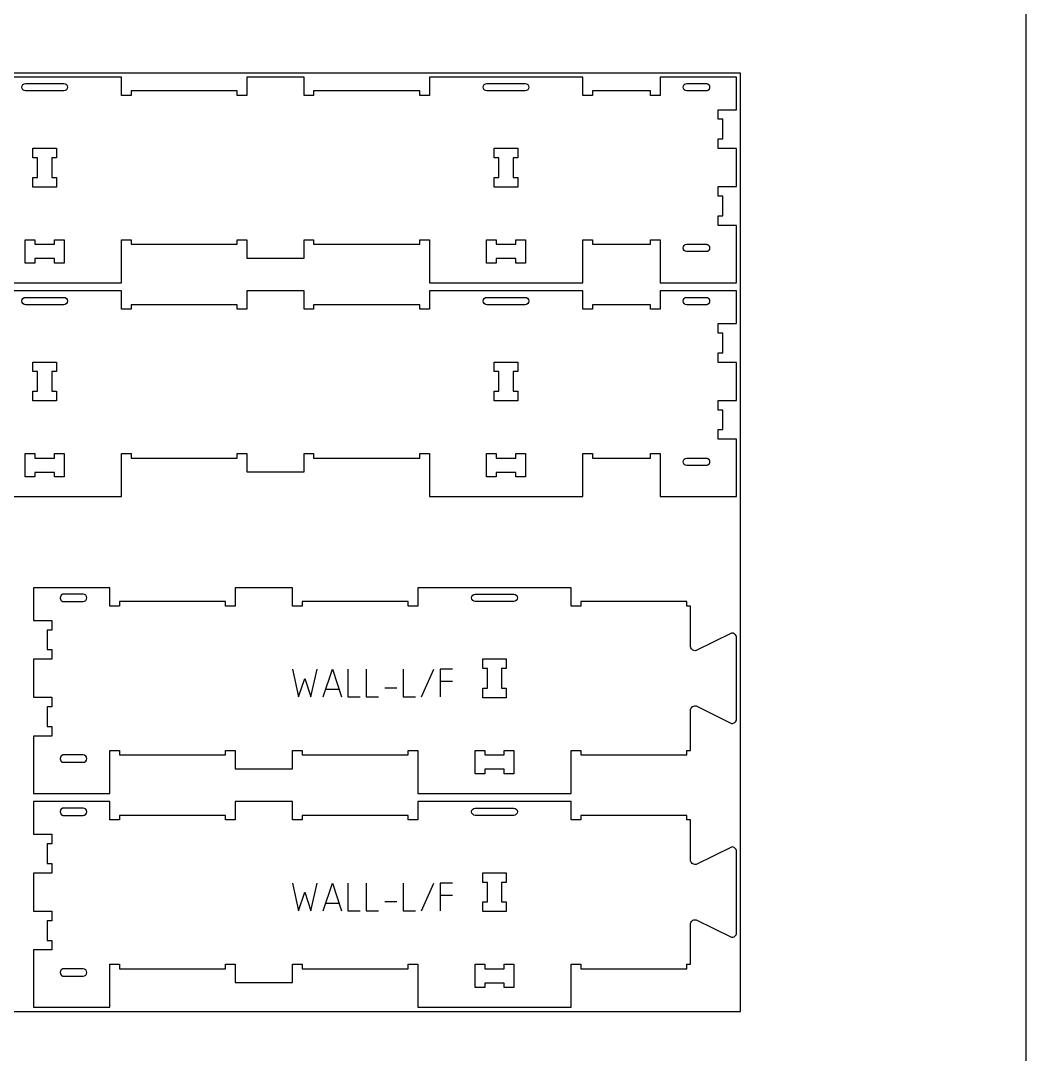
# Model space of a CAD drawing. Extents: x 0 to 4485, y 0 to 8771.
# Drawn here: x 1875 to 3183, y 2395 to 3739 of the extents above; entities that cross this region are included whole.
import ezdxf

# ---------------------------------------------------------------- set-up
doc = ezdxf.new("R2010")
doc.units = 0
for name, color, linetype in [('0_SHEET_SPRUCEPLY_2440X122', 1, 'CONTINUOUS'), ('1_ANYTOOL_1MMDEEP_LABELS_S', 2, 'CONTINUOUS'), ('3_ANYTOOL_CUTTHROUGH_INSID', 4, 'CONTINUOUS'), ('4_ANYTOOL_CUTTHROUGH_OUTSI', 5, 'CONTINUOUS'), ('DONOTCUT', 7, 'CONTINUOUS')]:
    doc.layers.add(name, color=color, linetype=linetype)

msp = doc.modelspace()

# ---------------------------------------------------------------- linework, layer by layer
at = {"layer": '0_SHEET_SPRUCEPLY_2440X122'}
msp.add_lwpolyline([(371.7, 3671.2), (371.7, 2451.2), (2811.7, 2451.2), (2811.7, 3671.2)], close=True, dxfattribs=at)
at = {"layer": '1_ANYTOOL_1MMDEEP_LABELS_S', "color": 2}
for points in [[(2228.9, 2896), (2236.9, 2860), (2244.9, 2884), (2252.9, 2860), (2260.9, 2896)], [(2268.9, 2860), (2280.9, 2896), (2292.9, 2860)], [(2300.9, 2896), (2300.9, 2860), (2316.9, 2860)], [(2324.9, 2896), (2324.9, 2860), (2340.9, 2860)], [(2372.9, 2896), (2372.9, 2860), (2388.9, 2860)], [(2396.9, 2860), (2412.9, 2896)], [(2436.9, 2896), (2420.9, 2896), (2420.9, 2860)], [(2436.9, 2880), (2420.9, 2880)], [(2272.3, 2870), (2289.6, 2870)], [(2348.9, 2872), (2364.9, 2872)], [(2228.9, 2618), (2236.9, 2582), (2244.9, 2606), (2252.9, 2582), (2260.9, 2618)], [(2268.9, 2582), (2280.9, 2618), (2292.9, 2582)], [(2300.9, 2618), (2300.9, 2582), (2316.9, 2582)], [(2324.9, 2618), (2324.9, 2582), (2340.9, 2582)], [(2372.9, 2618), (2372.9, 2582), (2388.9, 2582)], [(2396.9, 2582), (2412.9, 2618)], [(2436.9, 2618), (2420.9, 2618), (2420.9, 2582)], [(2348.9, 2594), (2364.9, 2594)], [(2436.9, 2602), (2420.9, 2602)], [(2272.3, 2592), (2289.6, 2592)]]:
    msp.add_lwpolyline(points, dxfattribs=at)
at = {"layer": '3_ANYTOOL_CUTTHROUGH_INSID'}
for points in [[(1881.7, 3657.5), (1931.7, 3657.5, -1), (1931.7, 3648), (1881.7, 3648, -1)], [(2481.7, 3657.5), (2531.7, 3657.5, -1), (2531.7, 3648), (2481.7, 3648, -1)], [(2741.7, 3657.5), (2767.4, 3657.5), (2767.5, 3657.5), (2767.6, 3657.5), (2767.7, 3657.5), (2767.8, 3657.5), (2767.9, 3657.5), (2768, 3657.4), (2768.1, 3657.4), (2768.2, 3657.4), (2768.3, 3657.4), (2768.4, 3657.4), (2768.5, 3657.3), (2768.6, 3657.3), (2768.7, 3657.3), (2768.8, 3657.2), (2768.9, 3657.2), (2769, 3657.1), (2769.1, 3657.1), (2769.2, 3657), (2769.3, 3657), (2769.4, 3656.9), (2769.5, 3656.9), (2769.5, 3656.8), (2769.6, 3656.7), (2769.7, 3656.7), (2769.8, 3656.6), (2769.9, 3656.5), (2770, 3656.5), (2770, 3656.4), (2770.1, 3656.3), (2770.2, 3656.2), (2770.3, 3656.1), (2770.3, 3656.1), (2770.4, 3656), (2770.5, 3655.9), (2770.6, 3655.8), (2770.6, 3655.7), (2770.7, 3655.6), (2770.7, 3655.5), (2770.8, 3655.4), (2770.8, 3655.3), (2770.9, 3655.2), (2770.9, 3655.1), (2771, 3655), (2771, 3654.9), (2771.1, 3654.8), (2771.1, 3654.7), (2771.2, 3654.6), (2771.2, 3654.5), (2771.2, 3654.4), (2771.3, 3654.2), (2771.3, 3654.1), (2771.3, 3654), (2771.3, 3653.9), (2771.4, 3653.8), (2771.4, 3653.7), (2771.4, 3653.6), (2771.4, 3653.5), (2771.4, 3653.4), (2771.4, 3653.3), (2771.4, 3653.2), (2771.4, 3653.1), (2771.4, 3653), (2771.5, 3652.8), (2771.5, 3652.7), (2771.5, 3652.6), (2771.4, 3652.5), (2771.4, 3652.4), (2771.4, 3652.3), (2771.4, 3652.2), (2771.4, 3652.1), (2771.4, 3652), (2771.4, 3651.9), (2771.4, 3651.8), (2771.4, 3651.7), (2771.3, 3651.6), (2771.3, 3651.5), (2771.3, 3651.3), (2771.3, 3651.2), (2771.2, 3651.1), (2771.2, 3651), (2771.2, 3650.9), (2771.1, 3650.8), (2771.1, 3650.7), (2771, 3650.6), (2771, 3650.5), (2770.9, 3650.4), (2770.9, 3650.3), (2770.8, 3650.2), (2770.8, 3650.1), (2770.7, 3650), (2770.7, 3649.9), (2770.6, 3649.8), (2770.6, 3649.7), (2770.5, 3649.6), (2770.4, 3649.5), (2770.3, 3649.4), (2770.3, 3649.3), (2770.2, 3649.3), (2770.1, 3649.2), (2770, 3649.1), (2770, 3649), (2769.9, 3648.9), (2769.8, 3648.9), (2769.7, 3648.8), (2769.6, 3648.7), (2769.5, 3648.7), (2769.5, 3648.6), (2769.4, 3648.6), (2769.3, 3648.5), (2769.2, 3648.4), (2769.1, 3648.4), (2769, 3648.3), (2768.9, 3648.3), (2768.8, 3648.3), (2768.7, 3648.2), (2768.6, 3648.2), (2768.5, 3648.2), (2768.4, 3648.1), (2768.3, 3648.1), (2768.2, 3648.1), (2768.1, 3648.1), (2768, 3648), (2767.9, 3648), (2767.8, 3648), (2767.7, 3648), (2767.6, 3648), (2767.5, 3648), (2767.4, 3648), (2741.7, 3648, -1)], [(2741.7, 3439, -1), (2741.7, 3448.5), (2767.4, 3448.5), (2767.5, 3448.5), (2767.6, 3448.5), (2767.7, 3448.5), (2767.8, 3448.5), (2767.9, 3448.5), (2768, 3448.4), (2768.1, 3448.4), (2768.2, 3448.4), (2768.3, 3448.4), (2768.4, 3448.4), (2768.5, 3448.3), (2768.6, 3448.3), (2768.7, 3448.3), (2768.8, 3448.2), (2768.9, 3448.2), (2769, 3448.1), (2769.1, 3448.1), (2769.2, 3448), (2769.3, 3448), (2769.4, 3447.9), (2769.5, 3447.9), (2769.5, 3447.8), (2769.6, 3447.7), (2769.7, 3447.7), (2769.8, 3447.6), (2769.9, 3447.5), (2770, 3447.5), (2770, 3447.4), (2770.1, 3447.3), (2770.2, 3447.2), (2770.3, 3447.1), (2770.3, 3447.1), (2770.4, 3447), (2770.5, 3446.9), (2770.6, 3446.8), (2770.6, 3446.7), (2770.7, 3446.6), (2770.7, 3446.5), (2770.8, 3446.4), (2770.8, 3446.3), (2770.9, 3446.2), (2770.9, 3446.1), (2771, 3446), (2771, 3445.9), (2771.1, 3445.8), (2771.1, 3445.7), (2771.2, 3445.6), (2771.2, 3445.5), (2771.2, 3445.4), (2771.3, 3445.2), (2771.3, 3445.1), (2771.3, 3445), (2771.3, 3444.9), (2771.4, 3444.8), (2771.4, 3444.7), (2771.4, 3444.6), (2771.4, 3444.5), (2771.4, 3444.4), (2771.4, 3444.3), (2771.4, 3444.2), (2771.4, 3444.1), (2771.4, 3444), (2771.5, 3443.8), (2771.5, 3443.7), (2771.5, 3443.6), (2771.4, 3443.5), (2771.4, 3443.4), (2771.4, 3443.3), (2771.4, 3443.2), (2771.4, 3443.1), (2771.4, 3443), (2771.4, 3442.9), (2771.4, 3442.8), (2771.4, 3442.7), (2771.3, 3442.6), (2771.3, 3442.5), (2771.3, 3442.3), (2771.3, 3442.2), (2771.2, 3442.1), (2771.2, 3442), (2771.2, 3441.9), (2771.1, 3441.8), (2771.1, 3441.7), (2771, 3441.6), (2771, 3441.5), (2770.9, 3441.4), (2770.9, 3441.3), (2770.8, 3441.2), (2770.8, 3441.1), (2770.7, 3441), (2770.7, 3440.9), (2770.6, 3440.8), (2770.6, 3440.7), (2770.5, 3440.6), (2770.4, 3440.5), (2770.3, 3440.4), (2770.3, 3440.3), (2770.2, 3440.3), (2770.1, 3440.2), (2770, 3440.1), (2770, 3440), (2769.9, 3439.9), (2769.8, 3439.9), (2769.7, 3439.8), (2769.6, 3439.7), (2769.5, 3439.7), (2769.5, 3439.6), (2769.4, 3439.6), (2769.3, 3439.5), (2769.2, 3439.4), (2769.1, 3439.4), (2769, 3439.3), (2768.9, 3439.3), (2768.8, 3439.3), (2768.7, 3439.2), (2768.6, 3439.2), (2768.5, 3439.2), (2768.4, 3439.1), (2768.3, 3439.1), (2768.2, 3439.1), (2768.1, 3439.1), (2768, 3439), (2767.9, 3439), (2767.8, 3439), (2767.7, 3439), (2767.6, 3439), (2767.5, 3439), (2767.4, 3439)], [(1881.7, 3379.5), (1931.7, 3379.5, -1), (1931.7, 3370), (1881.7, 3370, -1)], [(2481.7, 3379.5), (2531.7, 3379.5, -1), (2531.7, 3370), (2481.7, 3370, -1)], [(2741.7, 3379.5), (2767.4, 3379.5), (2767.5, 3379.5), (2767.6, 3379.5), (2767.7, 3379.5), (2767.8, 3379.5), (2767.9, 3379.5), (2768, 3379.4), (2768.1, 3379.4), (2768.2, 3379.4), (2768.3, 3379.4), (2768.4, 3379.4), (2768.5, 3379.3), (2768.6, 3379.3), (2768.7, 3379.3), (2768.8, 3379.2), (2768.9, 3379.2), (2769, 3379.1), (2769.1, 3379.1), (2769.2, 3379), (2769.3, 3379), (2769.4, 3378.9), (2769.5, 3378.9), (2769.5, 3378.8), (2769.6, 3378.7), (2769.7, 3378.7), (2769.8, 3378.6), (2769.9, 3378.5), (2770, 3378.5), (2770, 3378.4), (2770.1, 3378.3), (2770.2, 3378.2), (2770.3, 3378.1), (2770.3, 3378.1), (2770.4, 3378), (2770.5, 3377.9), (2770.6, 3377.8), (2770.6, 3377.7), (2770.7, 3377.6), (2770.7, 3377.5), (2770.8, 3377.4), (2770.8, 3377.3), (2770.9, 3377.2), (2770.9, 3377.1), (2771, 3377), (2771, 3376.9), (2771.1, 3376.8), (2771.1, 3376.7), (2771.2, 3376.6), (2771.2, 3376.5), (2771.2, 3376.4), (2771.3, 3376.2), (2771.3, 3376.1), (2771.3, 3376), (2771.3, 3375.9), (2771.4, 3375.8), (2771.4, 3375.7), (2771.4, 3375.6), (2771.4, 3375.5), (2771.4, 3375.4), (2771.4, 3375.3), (2771.4, 3375.2), (2771.4, 3375.1), (2771.4, 3375), (2771.5, 3374.8), (2771.5, 3374.7), (2771.5, 3374.6), (2771.4, 3374.5), (2771.4, 3374.4), (2771.4, 3374.3), (2771.4, 3374.2), (2771.4, 3374.1), (2771.4, 3374), (2771.4, 3373.9), (2771.4, 3373.8), (2771.4, 3373.7), (2771.3, 3373.6), (2771.3, 3373.5), (2771.3, 3373.3), (2771.3, 3373.2), (2771.2, 3373.1), (2771.2, 3373), (2771.2, 3372.9), (2771.1, 3372.8), (2771.1, 3372.7), (2771, 3372.6), (2771, 3372.5), (2770.9, 3372.4), (2770.9, 3372.3), (2770.8, 3372.2), (2770.8, 3372.1), (2770.7, 3372), (2770.7, 3371.9), (2770.6, 3371.8), (2770.6, 3371.7), (2770.5, 3371.6), (2770.4, 3371.5), (2770.3, 3371.4), (2770.3, 3371.3), (2770.2, 3371.3), (2770.1, 3371.2), (2770, 3371.1), (2770, 3371), (2769.9, 3370.9), (2769.8, 3370.9), (2769.7, 3370.8), (2769.6, 3370.7), (2769.5, 3370.7), (2769.5, 3370.6), (2769.4, 3370.6), (2769.3, 3370.5), (2769.2, 3370.4), (2769.1, 3370.4), (2769, 3370.3), (2768.9, 3370.3), (2768.8, 3370.3), (2768.7, 3370.2), (2768.6, 3370.2), (2768.5, 3370.2), (2768.4, 3370.1), (2768.3, 3370.1), (2768.2, 3370.1), (2768.1, 3370.1), (2768, 3370), (2767.9, 3370), (2767.8, 3370), (2767.7, 3370), (2767.6, 3370), (2767.5, 3370), (2767.4, 3370), (2741.7, 3370, -1)], [(2741.7, 3161, -1), (2741.7, 3170.5), (2767.4, 3170.5), (2767.5, 3170.5), (2767.6, 3170.5), (2767.7, 3170.5), (2767.8, 3170.5), (2767.9, 3170.5), (2768, 3170.4), (2768.1, 3170.4), (2768.2, 3170.4), (2768.3, 3170.4), (2768.4, 3170.4), (2768.5, 3170.3), (2768.6, 3170.3), (2768.7, 3170.3), (2768.8, 3170.2), (2768.9, 3170.2), (2769, 3170.1), (2769.1, 3170.1), (2769.2, 3170), (2769.3, 3170), (2769.4, 3169.9), (2769.5, 3169.9), (2769.5, 3169.8), (2769.6, 3169.7), (2769.7, 3169.7), (2769.8, 3169.6), (2769.9, 3169.5), (2770, 3169.5), (2770, 3169.4), (2770.1, 3169.3), (2770.2, 3169.2), (2770.3, 3169.1), (2770.3, 3169.1), (2770.4, 3169), (2770.5, 3168.9), (2770.6, 3168.8), (2770.6, 3168.7), (2770.7, 3168.6), (2770.7, 3168.5), (2770.8, 3168.4), (2770.8, 3168.3), (2770.9, 3168.2), (2770.9, 3168.1), (2771, 3168), (2771, 3167.9), (2771.1, 3167.8), (2771.1, 3167.7), (2771.2, 3167.6), (2771.2, 3167.5), (2771.2, 3167.4), (2771.3, 3167.2), (2771.3, 3167.1), (2771.3, 3167), (2771.3, 3166.9), (2771.4, 3166.8), (2771.4, 3166.7), (2771.4, 3166.6), (2771.4, 3166.5), (2771.4, 3166.4), (2771.4, 3166.3), (2771.4, 3166.2), (2771.4, 3166.1), (2771.4, 3166), (2771.5, 3165.8), (2771.5, 3165.7), (2771.5, 3165.6), (2771.4, 3165.5), (2771.4, 3165.4), (2771.4, 3165.3), (2771.4, 3165.2), (2771.4, 3165.1), (2771.4, 3165), (2771.4, 3164.9), (2771.4, 3164.8), (2771.4, 3164.7), (2771.3, 3164.6), (2771.3, 3164.5), (2771.3, 3164.3), (2771.3, 3164.2), (2771.2, 3164.1), (2771.2, 3164), (2771.2, 3163.9), (2771.1, 3163.8), (2771.1, 3163.7), (2771, 3163.6), (2771, 3163.5), (2770.9, 3163.4), (2770.9, 3163.3), (2770.8, 3163.2), (2770.8, 3163.1), (2770.7, 3163), (2770.7, 3162.9), (2770.6, 3162.8), (2770.6, 3162.7), (2770.5, 3162.6), (2770.4, 3162.5), (2770.3, 3162.4), (2770.3, 3162.3), (2770.2, 3162.3), (2770.1, 3162.2), (2770, 3162.1), (2770, 3162), (2769.9, 3161.9), (2769.8, 3161.9), (2769.7, 3161.8), (2769.6, 3161.7), (2769.5, 3161.7), (2769.5, 3161.6), (2769.4, 3161.6), (2769.3, 3161.5), (2769.2, 3161.4), (2769.1, 3161.4), (2769, 3161.3), (2768.9, 3161.3), (2768.8, 3161.3), (2768.7, 3161.2), (2768.6, 3161.2), (2768.5, 3161.2), (2768.4, 3161.1), (2768.3, 3161.1), (2768.2, 3161.1), (2768.1, 3161.1), (2768, 3161), (2767.9, 3161), (2767.8, 3161), (2767.7, 3161), (2767.6, 3161), (2767.5, 3161), (2767.4, 3161)], [(1956.7, 2993.5), (1931, 2993.5), (1930.9, 2993.5), (1930.8, 2993.5), (1930.7, 2993.5), (1930.6, 2993.5), (1930.5, 2993.5), (1930.4, 2993.4), (1930.3, 2993.4), (1930.2, 2993.4), (1930.1, 2993.4), (1930, 2993.4), (1929.9, 2993.3), (1929.8, 2993.3), (1929.7, 2993.3), (1929.6, 2993.2), (1929.5, 2993.2), (1929.4, 2993.1), (1929.3, 2993.1), (1929.2, 2993), (1929.1, 2993), (1929, 2992.9), (1928.9, 2992.9), (1928.9, 2992.8), (1928.8, 2992.7), (1928.7, 2992.7), (1928.6, 2992.6), (1928.5, 2992.5), (1928.4, 2992.5), (1928.4, 2992.4), (1928.3, 2992.3), (1928.2, 2992.2), (1928.1, 2992.1), (1928.1, 2992.1), (1928, 2992), (1927.9, 2991.9), (1927.9, 2991.8), (1927.8, 2991.7), (1927.7, 2991.6), (1927.7, 2991.5), (1927.6, 2991.4), (1927.6, 2991.3), (1927.5, 2991.2), (1927.5, 2991.1), (1927.4, 2991), (1927.4, 2990.9), (1927.3, 2990.8), (1927.3, 2990.7), (1927.2, 2990.6), (1927.2, 2990.5), (1927.2, 2990.4), (1927.1, 2990.2), (1927.1, 2990.1), (1927.1, 2990), (1927.1, 2989.9), (1927.1, 2989.8), (1927, 2989.7), (1927, 2989.6), (1927, 2989.5), (1927, 2989.4), (1927, 2989.3), (1927, 2989.2), (1927, 2989.1), (1927, 2989), (1927, 2988.8), (1927, 2988.7), (1927, 2988.6), (1927, 2988.5), (1927, 2988.4), (1927, 2988.3), (1927, 2988.2), (1927, 2988.1), (1927, 2988), (1927, 2987.9), (1927, 2987.8), (1927.1, 2987.7), (1927.1, 2987.6), (1927.1, 2987.5), (1927.1, 2987.3), (1927.1, 2987.2), (1927.2, 2987.1), (1927.2, 2987), (1927.2, 2986.9), (1927.3, 2986.8), (1927.3, 2986.7), (1927.4, 2986.6), (1927.4, 2986.5), (1927.5, 2986.4), (1927.5, 2986.3), (1927.6, 2986.2), (1927.6, 2986.1), (1927.7, 2986), (1927.7, 2985.9), (1927.8, 2985.8), (1927.9, 2985.7), (1927.9, 2985.6), (1928, 2985.5), (1928.1, 2985.4), (1928.1, 2985.3), (1928.2, 2985.3), (1928.3, 2985.2), (1928.4, 2985.1), (1928.4, 2985), (1928.5, 2984.9), (1928.6, 2984.9), (1928.7, 2984.8), (1928.8, 2984.7), (1928.9, 2984.7), (1928.9, 2984.6), (1929, 2984.6), (1929.1, 2984.5), (1929.2, 2984.4), (1929.3, 2984.4), (1929.4, 2984.3), (1929.5, 2984.3), (1929.6, 2984.3), (1929.7, 2984.2), (1929.8, 2984.2), (1929.9, 2984.2), (1930, 2984.1), (1930.1, 2984.1), (1930.2, 2984.1), (1930.3, 2984.1), (1930.4, 2984), (1930.5, 2984), (1930.6, 2984), (1930.7, 2984), (1930.8, 2984), (1930.9, 2984), (1931, 2984), (1956.7, 2984, 1)], [(2466.7, 2993.5), (2516.7, 2993.5, -1), (2516.7, 2984), (2466.7, 2984, -1)], [(1956.7, 2775, 1), (1956.7, 2784.5), (1931, 2784.5), (1930.9, 2784.5), (1930.8, 2784.5), (1930.7, 2784.5), (1930.6, 2784.5), (1930.5, 2784.5), (1930.4, 2784.4), (1930.3, 2784.4), (1930.2, 2784.4), (1930.1, 2784.4), (1930, 2784.4), (1929.9, 2784.3), (1929.8, 2784.3), (1929.7, 2784.3), (1929.6, 2784.2), (1929.5, 2784.2), (1929.4, 2784.1), (1929.3, 2784.1), (1929.2, 2784), (1929.1, 2784), (1929, 2783.9), (1928.9, 2783.9), (1928.9, 2783.8), (1928.8, 2783.7), (1928.7, 2783.7), (1928.6, 2783.6), (1928.5, 2783.5), (1928.4, 2783.5), (1928.4, 2783.4), (1928.3, 2783.3), (1928.2, 2783.2), (1928.1, 2783.1), (1928.1, 2783.1), (1928, 2783), (1927.9, 2782.9), (1927.9, 2782.8), (1927.8, 2782.7), (1927.7, 2782.6), (1927.7, 2782.5), (1927.6, 2782.4), (1927.6, 2782.3), (1927.5, 2782.2), (1927.5, 2782.1), (1927.4, 2782), (1927.4, 2781.9), (1927.3, 2781.8), (1927.3, 2781.7), (1927.2, 2781.6), (1927.2, 2781.5), (1927.2, 2781.4), (1927.1, 2781.2), (1927.1, 2781.1), (1927.1, 2781), (1927.1, 2780.9), (1927.1, 2780.8), (1927, 2780.7), (1927, 2780.6), (1927, 2780.5), (1927, 2780.4), (1927, 2780.3), (1927, 2780.2), (1927, 2780.1), (1927, 2780), (1927, 2779.8), (1927, 2779.7), (1927, 2779.6), (1927, 2779.5), (1927, 2779.4), (1927, 2779.3), (1927, 2779.2), (1927, 2779.1), (1927, 2779), (1927, 2778.9), (1927, 2778.8), (1927.1, 2778.7), (1927.1, 2778.6), (1927.1, 2778.5), (1927.1, 2778.3), (1927.1, 2778.2), (1927.2, 2778.1), (1927.2, 2778), (1927.2, 2777.9), (1927.3, 2777.8), (1927.3, 2777.7), (1927.4, 2777.6), (1927.4, 2777.5), (1927.5, 2777.4), (1927.5, 2777.3), (1927.6, 2777.2), (1927.6, 2777.1), (1927.7, 2777), (1927.7, 2776.9), (1927.8, 2776.8), (1927.9, 2776.7), (1927.9, 2776.6), (1928, 2776.5), (1928.1, 2776.4), (1928.1, 2776.3), (1928.2, 2776.3), (1928.3, 2776.2), (1928.4, 2776.1), (1928.4, 2776), (1928.5, 2775.9), (1928.6, 2775.9), (1928.7, 2775.8), (1928.8, 2775.7), (1928.9, 2775.7), (1928.9, 2775.6), (1929, 2775.6), (1929.1, 2775.5), (1929.2, 2775.4), (1929.3, 2775.4), (1929.4, 2775.3), (1929.5, 2775.3), (1929.6, 2775.3), (1929.7, 2775.2), (1929.8, 2775.2), (1929.9, 2775.2), (1930, 2775.1), (1930.1, 2775.1), (1930.2, 2775.1), (1930.3, 2775.1), (1930.4, 2775), (1930.5, 2775), (1930.6, 2775), (1930.7, 2775), (1930.8, 2775), (1930.9, 2775), (1931, 2775)], [(1956.7, 2715.5), (1931, 2715.5), (1930.9, 2715.5), (1930.8, 2715.5), (1930.7, 2715.5), (1930.6, 2715.5), (1930.5, 2715.5), (1930.4, 2715.4), (1930.3, 2715.4), (1930.2, 2715.4), (1930.1, 2715.4), (1930, 2715.4), (1929.9, 2715.3), (1929.8, 2715.3), (1929.7, 2715.3), (1929.6, 2715.2), (1929.5, 2715.2), (1929.4, 2715.1), (1929.3, 2715.1), (1929.2, 2715), (1929.1, 2715), (1929, 2714.9), (1928.9, 2714.9), (1928.9, 2714.8), (1928.8, 2714.7), (1928.7, 2714.7), (1928.6, 2714.6), (1928.5, 2714.5), (1928.4, 2714.5), (1928.4, 2714.4), (1928.3, 2714.3), (1928.2, 2714.2), (1928.1, 2714.1), (1928.1, 2714.1), (1928, 2714), (1927.9, 2713.9), (1927.9, 2713.8), (1927.8, 2713.7), (1927.7, 2713.6), (1927.7, 2713.5), (1927.6, 2713.4), (1927.6, 2713.3), (1927.5, 2713.2), (1927.5, 2713.1), (1927.4, 2713), (1927.4, 2712.9), (1927.3, 2712.8), (1927.3, 2712.7), (1927.2, 2712.6), (1927.2, 2712.5), (1927.2, 2712.4), (1927.1, 2712.2), (1927.1, 2712.1), (1927.1, 2712), (1927.1, 2711.9), (1927.1, 2711.8), (1927, 2711.7), (1927, 2711.6), (1927, 2711.5), (1927, 2711.4), (1927, 2711.3), (1927, 2711.2), (1927, 2711.1), (1927, 2711), (1927, 2710.8), (1927, 2710.7), (1927, 2710.6), (1927, 2710.5), (1927, 2710.4), (1927, 2710.3), (1927, 2710.2), (1927, 2710.1), (1927, 2710), (1927, 2709.9), (1927, 2709.8), (1927.1, 2709.7), (1927.1, 2709.6), (1927.1, 2709.5), (1927.1, 2709.3), (1927.1, 2709.2), (1927.2, 2709.1), (1927.2, 2709), (1927.2, 2708.9), (1927.3, 2708.8), (1927.3, 2708.7), (1927.4, 2708.6), (1927.4, 2708.5), (1927.5, 2708.4), (1927.5, 2708.3), (1927.6, 2708.2), (1927.6, 2708.1), (1927.7, 2708), (1927.7, 2707.9), (1927.8, 2707.8), (1927.9, 2707.7), (1927.9, 2707.6), (1928, 2707.5), (1928.1, 2707.4), (1928.1, 2707.3), (1928.2, 2707.3), (1928.3, 2707.2), (1928.4, 2707.1), (1928.4, 2707), (1928.5, 2706.9), (1928.6, 2706.9), (1928.7, 2706.8), (1928.8, 2706.7), (1928.9, 2706.7), (1928.9, 2706.6), (1929, 2706.6), (1929.1, 2706.5), (1929.2, 2706.4), (1929.3, 2706.4), (1929.4, 2706.3), (1929.5, 2706.3), (1929.6, 2706.3), (1929.7, 2706.2), (1929.8, 2706.2), (1929.9, 2706.2), (1930, 2706.1), (1930.1, 2706.1), (1930.2, 2706.1), (1930.3, 2706.1), (1930.4, 2706), (1930.5, 2706), (1930.6, 2706), (1930.7, 2706), (1930.8, 2706), (1930.9, 2706), (1931, 2706), (1956.7, 2706, 1)], [(2466.7, 2715.5), (2516.7, 2715.5, -1), (2516.7, 2706), (2466.7, 2706, -1)], [(1956.7, 2497, 1), (1956.7, 2506.5), (1931, 2506.5), (1930.9, 2506.5), (1930.8, 2506.5), (1930.7, 2506.5), (1930.6, 2506.5), (1930.5, 2506.5), (1930.4, 2506.4), (1930.3, 2506.4), (1930.2, 2506.4), (1930.1, 2506.4), (1930, 2506.4), (1929.9, 2506.3), (1929.8, 2506.3), (1929.7, 2506.3), (1929.6, 2506.2), (1929.5, 2506.2), (1929.4, 2506.1), (1929.3, 2506.1), (1929.2, 2506), (1929.1, 2506), (1929, 2505.9), (1928.9, 2505.9), (1928.9, 2505.8), (1928.8, 2505.7), (1928.7, 2505.7), (1928.6, 2505.6), (1928.5, 2505.5), (1928.4, 2505.5), (1928.4, 2505.4), (1928.3, 2505.3), (1928.2, 2505.2), (1928.1, 2505.1), (1928.1, 2505.1), (1928, 2505), (1927.9, 2504.9), (1927.9, 2504.8), (1927.8, 2504.7), (1927.7, 2504.6), (1927.7, 2504.5), (1927.6, 2504.4), (1927.6, 2504.3), (1927.5, 2504.2), (1927.5, 2504.1), (1927.4, 2504), (1927.4, 2503.9), (1927.3, 2503.8), (1927.3, 2503.7), (1927.2, 2503.6), (1927.2, 2503.5), (1927.2, 2503.4), (1927.1, 2503.2), (1927.1, 2503.1), (1927.1, 2503), (1927.1, 2502.9), (1927.1, 2502.8), (1927, 2502.7), (1927, 2502.6), (1927, 2502.5), (1927, 2502.4), (1927, 2502.3), (1927, 2502.2), (1927, 2502.1), (1927, 2502), (1927, 2501.8), (1927, 2501.7), (1927, 2501.6), (1927, 2501.5), (1927, 2501.4), (1927, 2501.3), (1927, 2501.2), (1927, 2501.1), (1927, 2501), (1927, 2500.9), (1927, 2500.8), (1927.1, 2500.7), (1927.1, 2500.6), (1927.1, 2500.5), (1927.1, 2500.3), (1927.1, 2500.2), (1927.2, 2500.1), (1927.2, 2500), (1927.2, 2499.9), (1927.3, 2499.8), (1927.3, 2499.7), (1927.4, 2499.6), (1927.4, 2499.5), (1927.5, 2499.4), (1927.5, 2499.3), (1927.6, 2499.2), (1927.6, 2499.1), (1927.7, 2499), (1927.7, 2498.9), (1927.8, 2498.8), (1927.9, 2498.7), (1927.9, 2498.6), (1928, 2498.5), (1928.1, 2498.4), (1928.1, 2498.3), (1928.2, 2498.3), (1928.3, 2498.2), (1928.4, 2498.1), (1928.4, 2498), (1928.5, 2497.9), (1928.6, 2497.9), (1928.7, 2497.8), (1928.8, 2497.7), (1928.9, 2497.7), (1928.9, 2497.6), (1929, 2497.6), (1929.1, 2497.5), (1929.2, 2497.4), (1929.3, 2497.4), (1929.4, 2497.3), (1929.5, 2497.3), (1929.6, 2497.3), (1929.7, 2497.2), (1929.8, 2497.2), (1929.9, 2497.2), (1930, 2497.1), (1930.1, 2497.1), (1930.2, 2497.1), (1930.3, 2497.1), (1930.4, 2497), (1930.5, 2497), (1930.6, 2497), (1930.7, 2497), (1930.8, 2497), (1930.9, 2497), (1931, 2497)]]:
    msp.add_lwpolyline(points, format="xyb", close=True, dxfattribs=at)
for points in [[(1897.5, 3535.4), (1897.5, 3560.9), (1891.5, 3560.9), (1891.5, 3573.4), (1922, 3573.4), (1922, 3560.9), (1916, 3560.9), (1916, 3535.4), (1922, 3535.4), (1922, 3522.9), (1891.5, 3522.9), (1891.5, 3535.4)], [(2497.5, 3535.4), (2497.5, 3560.9), (2491.5, 3560.9), (2491.5, 3573.4), (2522, 3573.4), (2522, 3560.9), (2516, 3560.9), (2516, 3535.4), (2522, 3535.4), (2522, 3522.9), (2491.5, 3522.9), (2491.5, 3535.4)], [(1919.5, 3430), (1894, 3430), (1894, 3424), (1881.5, 3424), (1881.5, 3454.5), (1894, 3454.5), (1894, 3448.5), (1919.5, 3448.5), (1919.5, 3454.5), (1932, 3454.5), (1932, 3424), (1919.5, 3424)], [(2519.5, 3430), (2494, 3430), (2494, 3424), (2481.5, 3424), (2481.5, 3454.5), (2494, 3454.5), (2494, 3448.5), (2519.5, 3448.5), (2519.5, 3454.5), (2532, 3454.5), (2532, 3424), (2519.5, 3424)], [(1897.5, 3257.4), (1897.5, 3282.9), (1891.5, 3282.9), (1891.5, 3295.4), (1922, 3295.4), (1922, 3282.9), (1916, 3282.9), (1916, 3257.4), (1922, 3257.4), (1922, 3244.9), (1891.5, 3244.9), (1891.5, 3257.4)], [(2497.5, 3257.4), (2497.5, 3282.9), (2491.5, 3282.9), (2491.5, 3295.4), (2522, 3295.4), (2522, 3282.9), (2516, 3282.9), (2516, 3257.4), (2522, 3257.4), (2522, 3244.9), (2491.5, 3244.9), (2491.5, 3257.4)], [(1919.5, 3152), (1894, 3152), (1894, 3146), (1881.5, 3146), (1881.5, 3176.5), (1894, 3176.5), (1894, 3170.5), (1919.5, 3170.5), (1919.5, 3176.5), (1932, 3176.5), (1932, 3146), (1919.5, 3146)], [(2519.5, 3152), (2494, 3152), (2494, 3146), (2481.5, 3146), (2481.5, 3176.5), (2494, 3176.5), (2494, 3170.5), (2519.5, 3170.5), (2519.5, 3176.5), (2532, 3176.5), (2532, 3146), (2519.5, 3146)], [(2482.5, 2871.4), (2482.5, 2896.9), (2476.5, 2896.9), (2476.5, 2909.4), (2507, 2909.4), (2507, 2896.9), (2501, 2896.9), (2501, 2871.4), (2507, 2871.4), (2507, 2858.9), (2476.5, 2858.9), (2476.5, 2871.4)], [(2504.5, 2766), (2479, 2766), (2479, 2760), (2466.5, 2760), (2466.5, 2790.5), (2479, 2790.5), (2479, 2784.5), (2504.5, 2784.5), (2504.5, 2790.5), (2517, 2790.5), (2517, 2760), (2504.5, 2760)], [(2482.5, 2593.4), (2482.5, 2618.9), (2476.5, 2618.9), (2476.5, 2631.4), (2507, 2631.4), (2507, 2618.9), (2501, 2618.9), (2501, 2593.4), (2507, 2593.4), (2507, 2580.9), (2476.5, 2580.9), (2476.5, 2593.4)], [(2504.5, 2488), (2479, 2488), (2479, 2482), (2466.5, 2482), (2466.5, 2512.5), (2479, 2512.5), (2479, 2506.5), (2504.5, 2506.5), (2504.5, 2512.5), (2517, 2512.5), (2517, 2482), (2504.5, 2482)]]:
    msp.add_lwpolyline(points, close=True, dxfattribs=at)
at = {"layer": '4_ANYTOOL_CUTTHROUGH_OUTSI'}
for points in [[(1807, 3398.5), (2006.5, 3398.5), (2006.5, 3454.5), (2019, 3454.5), (2019, 3448.5), (2157, 3448.5), (2157, 3454.5), (2169.5, 3454.5), (2169.5, 3430.5), (2244, 3430.5), (2244, 3454.5), (2256.5, 3454.5), (2256.5, 3448.5), (2394.5, 3448.5), (2394.5, 3454.5), (2407, 3454.5), (2407, 3398.5), (2606.5, 3398.5), (2606.5, 3454.5), (2619, 3454.5), (2619, 3448.5), (2694.5, 3448.5), (2694.5, 3454.5), (2707, 3454.5), (2707, 3398.5), (2806.5, 3398.5), (2806.5, 3473), (2782.5, 3473), (2782.5, 3485.5), (2788.5, 3485.5), (2788.5, 3511), (2782.5, 3511), (2782.5, 3523.5), (2806.5, 3523.5), (2806.5, 3573), (2782.5, 3573), (2782.5, 3585.5), (2788.5, 3585.5), (2788.5, 3611), (2782.5, 3611), (2782.5, 3623.5), (2806.5, 3623.5), (2806.5, 3666), (2707, 3666), (2707, 3642), (2694.5, 3642), (2694.5, 3648), (2619, 3648), (2619, 3648), (2619, 3642), (2606.5, 3642), (2606.5, 3666), (2407, 3666), (2407, 3642), (2394.5, 3642), (2394.5, 3648), (2256.5, 3648), (2256.5, 3642), (2244, 3642), (2244, 3666), (2169.5, 3666), (2169.5, 3642), (2157, 3642), (2157, 3648), (2019, 3648), (2019, 3642), (2006.5, 3642), (2006.5, 3666), (1807, 3666)], [(1807, 3120.5), (2006.5, 3120.5), (2006.5, 3176.5), (2019, 3176.5), (2019, 3170.5), (2157, 3170.5), (2157, 3176.5), (2169.5, 3176.5), (2169.5, 3152.5), (2244, 3152.5), (2244, 3176.5), (2256.5, 3176.5), (2256.5, 3170.5), (2394.5, 3170.5), (2394.5, 3176.5), (2407, 3176.5), (2407, 3120.5), (2606.5, 3120.5), (2606.5, 3176.5), (2619, 3176.5), (2619, 3170.5), (2694.5, 3170.5), (2694.5, 3176.5), (2707, 3176.5), (2707, 3120.5), (2806.5, 3120.5), (2806.5, 3195), (2782.5, 3195), (2782.5, 3207.5), (2788.5, 3207.5), (2788.5, 3233), (2782.5, 3233), (2782.5, 3245.5), (2806.5, 3245.5), (2806.5, 3295), (2782.5, 3295), (2782.5, 3307.5), (2788.5, 3307.5), (2788.5, 3333), (2782.5, 3333), (2782.5, 3345.5), (2806.5, 3345.5), (2806.5, 3388), (2707, 3388), (2707, 3364), (2694.5, 3364), (2694.5, 3370), (2619, 3370), (2619, 3370), (2619, 3364), (2606.5, 3364), (2606.5, 3388), (2407, 3388), (2407, 3364), (2394.5, 3364), (2394.5, 3370), (2256.5, 3370), (2256.5, 3364), (2244, 3364), (2244, 3388), (2169.5, 3388), (2169.5, 3364), (2157, 3364), (2157, 3370), (2019, 3370), (2019, 3364), (2006.5, 3364), (2006.5, 3388), (1807, 3388)]]:
    msp.add_lwpolyline(points, dxfattribs=at)
for points in [[(2746.5, 2842.2, -0.463455), (2753.7, 2848.3), (2753.8, 2848.3), (2753.8, 2848.3), (2799.8, 2825.6), (2799.8, 2825.6, 0.461531), (2806.5, 2831.3), (2806.5, 2937.2, 0.461531), (2799.8, 2942.8), (2753.8, 2920.2), (2753.8, 2920.2), (2753.7, 2920.2), (2753.7, 2920.2, -0.463455), (2746.5, 2926.3), (2746.5, 2978), (2742, 2978), (2742, 2984), (2604, 2984), (2604, 2978), (2591.5, 2978), (2591.5, 3002), (2392, 3002), (2392, 2978), (2379.5, 2978), (2379.5, 2984), (2241.5, 2984), (2241.5, 2978), (2229, 2978), (2229, 3002), (2154.5, 3002), (2154.5, 2978), (2142, 2978), (2142, 2984), (2004, 2984), (2004, 2978), (1991.5, 2978), (1991.5, 3002), (1892, 3002), (1892, 2959.5), (1916, 2959.5), (1916, 2947), (1910, 2947), (1910, 2921.5), (1916, 2921.5), (1916, 2909), (1892, 2909), (1892, 2859.5), (1916, 2859.5), (1916, 2847), (1910, 2847), (1910, 2821.5), (1916, 2821.5), (1916, 2809), (1892, 2809), (1892, 2734.5), (1991.5, 2734.5), (1991.5, 2790.5), (2004, 2790.5), (2004, 2784.5), (2142, 2784.5), (2142, 2790.5), (2154.5, 2790.5), (2154.5, 2766.5), (2229, 2766.5), (2229, 2790.5), (2241.5, 2790.5), (2241.5, 2784.5), (2379.5, 2784.5), (2379.5, 2790.5), (2392, 2790.5), (2392, 2734.5), (2591.5, 2734.5), (2591.5, 2790.5), (2604, 2790.5), (2604, 2784.5), (2742, 2784.5), (2742, 2790.5), (2746.5, 2790.5), (2746.5, 2842.2)], [(2746.5, 2564.2, -0.463455), (2753.7, 2570.3), (2753.8, 2570.3), (2753.8, 2570.3), (2799.8, 2547.6), (2799.8, 2547.6, 0.461531), (2806.5, 2553.3), (2806.5, 2659.2, 0.461531), (2799.8, 2664.8), (2753.8, 2642.2), (2753.8, 2642.2), (2753.7, 2642.2), (2753.7, 2642.2, -0.463455), (2746.5, 2648.3), (2746.5, 2700), (2742, 2700), (2742, 2706), (2604, 2706), (2604, 2700), (2591.5, 2700), (2591.5, 2724), (2392, 2724), (2392, 2700), (2379.5, 2700), (2379.5, 2706), (2241.5, 2706), (2241.5, 2700), (2229, 2700), (2229, 2724), (2154.5, 2724), (2154.5, 2700), (2142, 2700), (2142, 2706), (2004, 2706), (2004, 2700), (1991.5, 2700), (1991.5, 2724), (1892, 2724), (1892, 2681.5), (1916, 2681.5), (1916, 2669), (1910, 2669), (1910, 2643.5), (1916, 2643.5), (1916, 2631), (1892, 2631), (1892, 2581.5), (1916, 2581.5), (1916, 2569), (1910, 2569), (1910, 2543.5), (1916, 2543.5), (1916, 2531), (1892, 2531), (1892, 2456.5), (1991.5, 2456.5), (1991.5, 2512.5), (2004, 2512.5), (2004, 2506.5), (2142, 2506.5), (2142, 2512.5), (2154.5, 2512.5), (2154.5, 2488.5), (2229, 2488.5), (2229, 2512.5), (2241.5, 2512.5), (2241.5, 2506.5), (2379.5, 2506.5), (2379.5, 2512.5), (2392, 2512.5), (2392, 2456.5), (2591.5, 2456.5), (2591.5, 2512.5), (2604, 2512.5), (2604, 2506.5), (2742, 2506.5), (2742, 2512.5), (2746.5, 2512.5), (2746.5, 2564.2)]]:
    msp.add_lwpolyline(points, format="xyb", close=True, dxfattribs=at)
at = {"layer": 'DONOTCUT'}
msp.add_lwpolyline([(0, 0), (3183.4, 0), (3183.4, 5593.4), (0, 5593.4)], close=True, dxfattribs=at)

doc.saveas('drawing.dxf')
